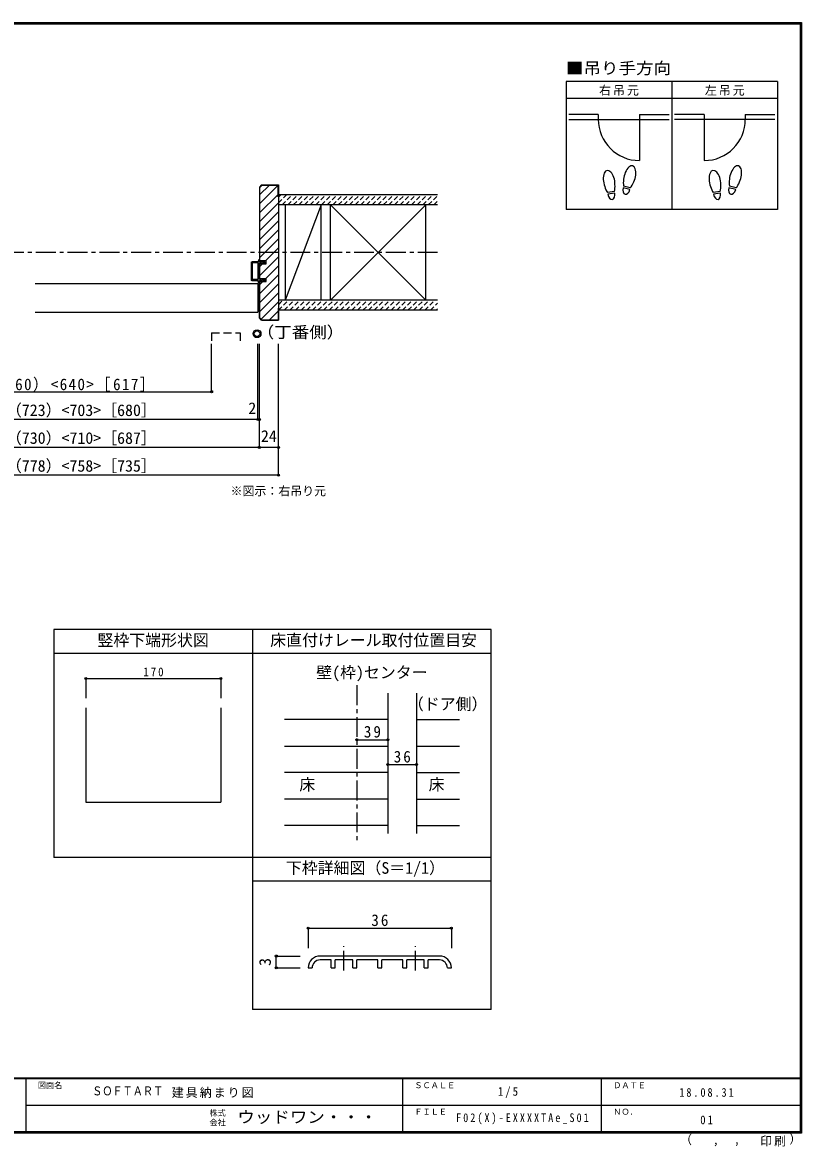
# Model space of a CAD drawing. Units: millimetres, scale not verified, with parts at other scales. Extents: x -973 to 977, y -718 to 696.
# Drawn here: x -3 to 977, y -718 to 696 of the extents above; entities that cross this region are included whole.
import ezdxf
from ezdxf.enums import TextEntityAlignment as Align

# ---------------------------------------------------------------- set-up
doc = ezdxf.new("R2010")
doc.units = ezdxf.units.MM
doc.header["$LTSCALE"] = 5
doc.header["$PDMODE"] = 32
doc.header["$PDSIZE"] = 2.5
for name, pattern in [('CHAIN1', [8, 5, -1, 1, -1]), ('DASHED1', [1.8, 1.2, -0.6]), ('DASHED2', [3, 2, -1])]:
    doc.linetypes.add(name, pattern=pattern)
for name, color, linetype in [('0-0_補助線', 7, 'Continuous'), ('0-1_通り芯', 4, 'CHAIN1'), ('0-3_仕上げ', 2, 'Continuous'), ('0-4_枠', 3, 'Continuous'), ('0-6_扉', 6, 'Continuous'), ('0-7_金物', 7, 'Continuous'), ('0-8_戸当り', 3, 'Continuous'), ('0-A_文字', 3, 'Continuous'), ('0-B_寸法', 7, 'Continuous'), ('0-C_ハッチ', 4, 'DASHED1'), ('7-1_通り芯', 4, 'CHAIN1'), ('7-7_金物', 7, 'Continuous'), ('7-B_寸法', 4, 'Continuous'), ('F-0_補助線', 7, 'Continuous'), ('F-1_枠', 6, 'Continuous'), ('F-A_文字', 7, 'Continuous')]:
    doc.layers.add(name, color=color, linetype=linetype)
doc.styles.add('HGP明朝B', font='')
doc.styles.add('ＭＳ ゴシック', font='')
doc.styles.get('HGP明朝B').set_extended_font_data('HGP明朝B')
doc.styles.get('ＭＳ ゴシック').set_extended_font_data('MS Gothic')

# ---------------------------------------------------------------- blocks, each defined once
blk = doc.blocks.new('01')
at = {"layer": '0-0_補助線'}
for p, q in [((-14.5, 0.346), (-14.5, -0.449)), ((-14.3, 0.346), (-14.3, -0.449)), ((-12.045, -0.049), (-14.178, 0.444)), ((-12, 0.146), (-14.133, 0.639)), ((-11.475, 5.146), (-12.298, 4.504)), ((-12.175, 4.146), (-11.475, 4.146)), ((-12.045, -0.049), (-11.993, 0.145)), ((-11.475, 0.146), (-12, 0.146)), ((-11.475, 7.146), (-11.475, 5.146)), ((-11.475, 4.146), (-11.475, 0.146)), ((-10.68, 7.55), (-9.257, 6.508)), ((-9.375, 6.146), (-10.075, 6.146)), ((-10.075, 3.146), (-10.075, 6.146)), ((-10.075, 3.146), (-9.252, 2.504)), ((-9.375, 2.146), (-10.075, 2.146)), ((-10.075, 0.146), (-10.075, 2.146)), ((-10.075, 0.146), (10.075, 0.146)), ((10.075, 3.146), (9.252, 2.504)), ((10.68, 7.55), (9.257, 6.508)), ((9.375, 6.146), (10.075, 6.146)), ((9.375, 2.146), (10.075, 2.146)), ((10.075, 3.146), (10.075, 6.146)), ((10.075, 0.146), (10.075, 2.146)), ((11.475, 7.146), (11.475, 5.146)), ((11.475, 5.146), (12.298, 4.504)), ((12.175, 4.146), (11.475, 4.146)), ((11.475, 4.146), (11.475, 0.146)), ((11.475, 0.146), (12, 0.146)), ((12.045, -0.049), (11.993, 0.145)), ((12, 0.146), (14.133, 0.639)), ((12.045, -0.049), (14.178, 0.444)), ((14.3, 0.346), (14.3, -0.449)), ((14.5, 0.346), (14.5, -0.449)), ((-14.265, -0.741), (-12.235, -1.196)), ((-14.222, -0.546), (-12.191, -1.001)), ((-12, -1.488), (-12, -8.854)), ((-11.8, -1.488), (-11.8, -8.854)), ((-11, -9.654), (11, -9.654)), ((11, -9.854), (-11, -9.854)), ((-10.6, -1.554), (-10.6, -8.154)), ((-10.3, -1.254), (10.3, -1.254)), ((-10.3, -8.454), (10.3, -8.454)), ((10.6, -1.554), (10.6, -8.154)), ((11.8, -1.488), (11.8, -8.854)), ((12, -1.488), (12, -8.854)), ((14.222, -0.546), (12.191, -1.001)), ((14.265, -0.741), (12.235, -1.196))]:
    blk.add_line(p, q, dxfattribs=at)
for centre, radius, start, end in [((-14.2, 0.346), 0.3, 77.00048, 180), ((-14.2, 0.346), 0.1, 77.00048, 180), ((-12.175, 4.346), 0.2, 127.96957, 270), ((-10.975, 7.146), 0.5, 53.78053, 180), ((-9.375, 6.346), 0.2, 270, 53.78053), ((-9.375, 2.346), 0.2, 270, 52.03043), ((9.375, 6.346), 0.2, 126.21947, 270), ((9.375, 2.346), 0.2, 127.96957, 270), ((10.975, 7.146), 0.5, 0, 126.21947), ((12.175, 4.346), 0.2, 270, 52.03043), ((14.2, 0.346), 0.3, 0, 102.99952), ((14.2, 0.346), 0.1, 0, 102.99952), ((-14.2, -0.449), 0.3, 180, 257.3929), ((-14.2, -0.449), 0.1, 180, 257.3929), ((-12.3, -1.488), 0.3, 0, 76.0718), ((-12.3, -1.488), 0.5, 0, 76.0718), ((-11, -8.854), 1, 180, 270), ((-11, -8.854), 0.8, 180, 270), ((-10.3, -1.554), 0.3, 90, 180), ((-10.3, -8.154), 0.3, 180, 270), ((10.3, -1.554), 0.3, 0, 90), ((10.3, -8.154), 0.3, 270, 0), ((11, -8.854), 1, 270, 0), ((11, -8.854), 0.8, 270, 0), ((12.3, -1.488), 0.5, 103.9282, 180), ((12.3, -1.488), 0.3, 103.9282, 180), ((14.2, -0.449), 0.1, 282.6071, 0), ((14.2, -0.449), 0.3, 282.6071, 0)]:
    blk.add_arc(centre, radius, start, end, dxfattribs=at)

msp = doc.modelspace()

# ---------------------------------------------------------------- linework, layer by layer
at = {"layer": '0-1_通り芯'}
for p, q in [((519.153, 406.5), (-515.847, 406.5)), ((417.629, -137.667), (417.629, -334.173))]:
    msp.add_line(p, q, dxfattribs=at)
at = {"layer": '0-3_仕上げ'}
for p, q in [((519.153, 479), (319.153, 479)), ((519.153, 466.5), (319.153, 466.5)), ((519.153, 346.5), (319.153, 346.5)), ((519.153, 334), (319.153, 334))]:
    msp.add_line(p, q, dxfattribs=at)
at = {"layer": '0-3_仕上げ', "color": 3}
for p, q in [((327.653, 466.5), (327.653, 346.5)), ((372.653, 346.5), (372.653, 466.5)), ((384.537, 346.5), (384.537, 466.5)), ((504.537, 346.5), (504.537, 466.5))]:
    msp.add_line(p, q, dxfattribs=at)
at = {"layer": '0-3_仕上げ', "color": 7}
for p, q in [((372.653, 466.5), (327.653, 346.5)), ((384.537, 346.5), (504.537, 466.5)), ((384.537, 466.5), (504.537, 346.5))]:
    msp.add_line(p, q, dxfattribs=at)
at = {"layer": '0-3_仕上げ', "color": 4}
for p, q in [((456.629, -180.968), (326.653, -180.968)), ((492.629, -180.968), (546.653, -180.968)), ((326.653, -214.269), (456.629, -214.269)), ((492.629, -214.269), (546.653, -214.269)), ((456.629, -247.571), (326.653, -247.571)), ((492.629, -247.571), (546.653, -247.571)), ((456.629, -280.872), (326.653, -280.872)), ((492.629, -280.872), (546.653, -280.872)), ((456.629, -314.173), (326.653, -314.173)), ((492.629, -314.173), (546.653, -314.173))]:
    msp.add_line(p, q, dxfattribs=at)
at = {"layer": '0-4_枠'}
for p, q in [((297.982, 491.5), (295.153, 488.672)), ((295.153, 488.672), (295.153, 396)), ((298.189, 491), (295.653, 488.464)), ((295.653, 396), (295.653, 488.464)), ((297.982, 491.5), (319.153, 491.5)), ((318.653, 491), (298.189, 491)), ((318.653, 476.5), (318.653, 491)), ((319.153, 491.5), (319.153, 321.5)), ((318.653, 476.5), (319.153, 476.5)), ((295.153, 373.7), (295.153, 392.3)), ((295.153, 392.3), (303.653, 392.3)), ((295.653, 373.7), (295.653, 392.3)), ((295.153, 373.7), (303.653, 373.7)), ((295.153, 370), (303.653, 370)), ((295.153, 324.328), (295.153, 370)), ((295.653, 324.536), (295.653, 370)), ((303.653, 370), (303.653, 373.7)), ((318.653, 336.5), (318.653, 322)), ((318.653, 336.5), (319.153, 336.5)), ((297.982, 321.5), (295.153, 324.328)), ((298.189, 322), (295.653, 324.536)), ((297.982, 321.5), (319.153, 321.5)), ((298.189, 322), (318.653, 322)), ((36.653, -67.667), (36.653, -354.173)), ((286.653, -67.667), (36.653, -67.667)), ((286.653, -67.667), (286.653, -354.173)), ((286.653, -97.667), (36.653, -97.667)), ((456.629, -147.667), (456.629, -324.173)), ((492.629, -147.667), (492.629, -324.173)), ((76.869, -165.993), (76.869, -284.646)), ((246.869, -165.993), (246.869, -284.646)), ((76.869, -284.646), (246.869, -284.646)), ((286.653, -354.173), (36.653, -354.173))]:
    msp.add_line(p, q, dxfattribs=at)
at = {"layer": '0-4_枠', "color": 4}
for p, q in [((76.869, -129.06), (246.869, -129.06)), ((76.869, -129.06), (76.869, -154.06)), ((246.869, -129.06), (246.869, -154.06))]:
    msp.add_line(p, q, dxfattribs=at)
at = {"layer": '0-4_枠'}
msp.add_lwpolyline([(303.653, 392.3), (303.653, 396), (295.153, 396)], dxfattribs=at)
at = {"layer": '0-4_枠', "color": 7}
for p in [(76.869, -129.06), (246.869, -129.06)]:
    msp.add_point(p, dxfattribs=at)
at = {"layer": '0-6_扉'}
for p, q in [((13.153, 367.5), (293.153, 367.5)), ((293.153, 367.5), (293.153, 331.5)), ((13.153, 331.5), (293.153, 331.5))]:
    msp.add_line(p, q, dxfattribs=at)
at = {"layer": '0-6_扉', "linetype": 'DASHED2'}
for p, q in [((235.158, 305.408), (271.158, 305.408)), ((235.158, 305.408), (235.158, 291.5)), ((271.158, 305.408), (271.158, 291.5))]:
    msp.add_line(p, q, dxfattribs=at)
at = {"layer": '0-7_金物'}
for radius in [5, 3.5]:
    msp.add_circle((292.202, 304.457), radius, dxfattribs=at)
at = {"layer": '0-8_戸当り', "color": 2}
for p, q in [((721.239, 580.308), (684.139, 580.308)), ((721.239, 580.308), (721.239, 574.008)), ((773.039, 580.308), (810.139, 580.308)), ((773.039, 580.308), (773.039, 522.208)), ((854.239, 580.308), (817.139, 580.308)), ((854.239, 580.308), (854.239, 522.208)), ((906.039, 580.308), (943.139, 580.308)), ((906.039, 580.308), (906.039, 574.008)), ((684.139, 574.008), (810.139, 574.008)), ((943.139, 574.008), (817.139, 574.008))]:
    msp.add_line(p, q, dxfattribs=at)
at = {"layer": '0-8_戸当り'}
for p, q in [((741.457, 483.378), (732.811, 481.853)), ((741.822, 481.31), (733.175, 479.785)), ((760.924, 485.706), (752.444, 487.978)), ((761.468, 487.735), (752.987, 490.007)), ((874.457, 483.378), (865.811, 481.853)), ((874.822, 481.31), (866.175, 479.785)), ((893.924, 485.706), (885.444, 487.978)), ((894.468, 487.735), (885.987, 490.007))]:
    msp.add_line(p, q, dxfattribs=at)
at = {"layer": '0-8_戸当り', "color": 2}
for centre, start, end in [((773.039, 574.008), 180, 270), ((854.239, 574.008), 270, 0)]:
    msp.add_arc(centre, 51.8, start, end, dxfattribs=at)
at = {"layer": '0-8_戸当り'}
for centre, major_axis, ratio, start_param, end_param in [((734.795, 495.877), (-2.445, 13.867), 0.5, 4.34059143, 8.22577918), ((760.713, 501.878), (3.644, 13.601), 0.5, 4.34059143, 8.22577918), ((867.795, 495.877), (-2.445, 13.867), 0.5, 4.34059143, 8.22577918), ((893.713, 501.878), (3.644, 13.601), 0.5, 4.34059143, 8.22577918), ((760.609, 501.489), (4.416, 16.48), 0.4, 1.85063327, 2.44287679), ((760.609, 501.489), (4.416, 16.48), 0.4, 3.84030852, 4.43255203), ((893.609, 501.489), (4.416, 16.48), 0.4, 1.85063327, 2.44287679), ((893.609, 501.489), (4.416, 16.48), 0.4, 3.84030852, 4.43255203), ((734.865, 495.481), (-2.963, 16.802), 0.4, 1.85063327, 2.44287679), ((737.498, 480.548), (-1.27, 7.205), 0.6, 1.57079633, 4.71238898), ((734.865, 495.481), (-2.963, 16.802), 0.4, 3.84030852, 4.43255203), ((756.684, 486.842), (1.894, 7.067), 0.6, 1.57079633, 4.71238898), ((867.865, 495.481), (-2.963, 16.802), 0.4, 1.85063327, 2.44287679), ((870.498, 480.548), (-1.27, 7.205), 0.6, 1.57079633, 4.71238898), ((867.865, 495.481), (-2.963, 16.802), 0.4, 3.84030852, 4.43255203), ((889.684, 486.842), (1.894, 7.067), 0.6, 1.57079633, 4.71238898)]:
    msp.add_ellipse(centre, major_axis=major_axis, ratio=ratio, start_param=start_param, end_param=end_param, dxfattribs=at)
at = {"layer": '0-A_文字'}
for p, q in [((680.639, 621.667), (680.639, 460.667)), ((946.639, 621.667), (680.639, 621.667)), ((813.639, 621.667), (813.639, 460.667)), ((680.639, 600.667), (946.639, 600.667)), ((286.653, -67.667), (286.653, -545.667)), ((586.653, -67.667), (286.653, -67.667)), ((586.653, -545.667), (586.653, -67.667)), ((586.653, -97.667), (286.653, -97.667)), ((586.653, -354.173), (286.653, -354.173)), ((586.653, -384.173), (286.653, -384.173)), ((586.653, -545.667), (286.653, -545.667))]:
    msp.add_line(p, q, dxfattribs=at)
msp.add_lwpolyline([(946.639, 621.667), (946.639, 460.667), (680.639, 460.667)], dxfattribs=at)
at = {"layer": '0-B_寸法', "color": 4}
for p, q in [((235.158, 231.5), (235.158, 291.5)), ((293.153, 196.5), (293.153, 291.5)), ((295.153, 161.5), (295.153, 291.5)), ((319.153, 126.5), (319.153, 291.5)), ((-281.847, 231.5), (235.158, 231.5)), ((295.153, 196.5), (-291.847, 196.5)), ((319.153, 161.5), (-315.847, 161.5)), ((319.153, 126.5), (-315.847, 126.5)), ((417.629, -206.175), (456.629, -206.175)), ((456.629, -237.559), (492.629, -237.559))]:
    msp.add_line(p, q, dxfattribs=at)
at = {"layer": '0-B_寸法'}
for p in [(235.158, 231.5), (293.153, 196.5), (295.153, 196.5), (295.153, 161.5), (319.153, 161.5), (319.153, 126.5), (417.629, -206.175), (456.629, -206.175), (456.629, -237.559), (492.629, -237.559)]:
    msp.add_point(p, dxfattribs=at)
at = {"layer": '0-C_ハッチ', "linetype": 'Continuous'}
for p, q in [((319.153, 491.48), (295.653, 467.98)), ((307.359, 491), (295.653, 479.294)), ((318.653, 479.667), (295.653, 456.666)), ((319.153, 468.853), (295.653, 445.353)), ((319.153, 457.539), (295.653, 434.039)), ((319.153, 446.226), (295.653, 422.725)), ((319.153, 434.912), (295.653, 411.412)), ((319.153, 423.598), (295.653, 400.098)), ((319.153, 412.284), (302.869, 396)), ((319.153, 400.97), (295.653, 377.47)), ((299.169, 392.3), (295.653, 388.784)), ((319.153, 389.657), (303.196, 373.7)), ((319.153, 378.343), (295.653, 354.843)), ((299.496, 370), (295.653, 366.157)), ((319.153, 367.029), (295.653, 343.529)), ((319.153, 355.716), (295.653, 332.216)), ((319.153, 344.402), (297.47, 322.719)), ((318.653, 332.588), (308.065, 322))]:
    msp.add_line(p, q, dxfattribs=at)
at = {"layer": '0-C_ハッチ'}
for p, q in [((319.153, 476.101), (322.052, 479)), ((319.153, 469.03), (329.123, 479)), ((323.694, 466.5), (336.194, 479)), ((330.765, 466.5), (343.265, 479)), ((337.837, 466.5), (350.337, 479)), ((344.908, 466.5), (357.408, 479)), ((351.979, 466.5), (364.479, 479)), ((359.05, 466.5), (371.55, 479)), ((366.121, 466.5), (378.621, 479)), ((373.192, 466.5), (385.692, 479)), ((380.263, 466.5), (392.763, 479)), ((387.334, 466.5), (399.834, 479)), ((394.405, 466.5), (406.905, 479)), ((401.476, 466.5), (412.318, 477.341)), ((408.547, 466.5), (421.047, 479)), ((415.618, 466.5), (428.118, 479)), ((422.689, 466.5), (435.189, 479)), ((429.76, 466.5), (442.26, 479)), ((436.831, 466.5), (449.331, 479)), ((443.903, 466.5), (456.403, 479)), ((450.974, 466.5), (463.474, 479)), ((458.045, 466.5), (470.545, 479)), ((465.116, 466.5), (477.616, 479)), ((472.187, 466.5), (484.687, 479)), ((479.258, 466.5), (491.758, 479)), ((486.329, 466.5), (498.829, 479)), ((493.4, 466.5), (505.9, 479)), ((500.471, 466.5), (512.971, 479)), ((507.542, 466.5), (519.153, 478.111)), ((514.613, 466.5), (519.153, 471.04)), ((319.153, 340.893), (324.76, 346.5)), ((319.242, 333.911), (331.831, 346.5)), ((326.403, 334), (338.903, 346.5)), ((333.474, 334), (345.974, 346.5)), ((340.545, 334), (353.045, 346.5)), ((347.616, 334), (360.116, 346.5)), ((354.687, 334), (367.187, 346.5)), ((361.758, 334), (374.258, 346.5)), ((368.829, 334), (381.329, 346.5)), ((375.9, 334), (388.4, 346.5)), ((382.971, 334), (395.471, 346.5)), ((390.042, 334), (402.542, 346.5)), ((397.113, 334), (409.613, 346.5)), ((404.184, 334), (416.684, 346.5)), ((411.255, 334), (423.755, 346.5)), ((418.326, 334), (430.826, 346.5)), ((425.398, 334), (437.898, 346.5)), ((432.469, 334), (444.969, 346.5)), ((439.54, 334), (452.04, 346.5)), ((446.611, 334), (459.111, 346.5)), ((453.682, 334), (466.182, 346.5)), ((460.753, 334), (473.253, 346.5)), ((467.824, 334), (480.324, 346.5)), ((474.895, 334), (487.395, 346.5)), ((481.966, 334), (494.466, 346.5)), ((489.037, 334), (501.537, 346.5)), ((496.108, 334), (508.608, 346.5)), ((503.179, 334), (515.679, 346.5)), ((510.25, 334), (519.153, 342.903)), ((517.321, 334), (519.153, 335.832))]:
    msp.add_line(p, q, dxfattribs=at)
at = {"layer": '7-1_通り芯'}
for p, q in [((401.474, -496.531), (401.474, -466)), ((491.474, -496.531), (491.474, -466))]:
    msp.add_line(p, q, dxfattribs=at)
at = {"layer": '7-7_金物'}
for p, q in [((521.474, -478.232), (371.474, -478.232)), ((356.474, -493.232), (361.474, -493.232)), ((385.474, -483.232), (371.474, -483.232)), ((385.474, -493.232), (385.474, -483.232)), ((385.474, -493.232), (390.474, -493.232)), ((412.474, -483.232), (390.474, -483.232)), ((390.474, -493.232), (390.474, -483.232)), ((412.474, -493.232), (412.474, -483.232)), ((412.474, -493.232), (417.474, -493.232)), ((443.974, -483.232), (417.474, -483.232)), ((417.474, -493.232), (417.474, -483.232)), ((443.974, -493.232), (443.974, -483.232)), ((443.974, -493.232), (448.974, -493.232)), ((475.474, -483.232), (448.974, -483.232)), ((448.974, -493.232), (448.974, -483.232)), ((475.474, -493.232), (475.474, -483.232)), ((475.474, -493.232), (480.474, -493.232)), ((502.474, -483.232), (480.474, -483.232)), ((480.474, -493.232), (480.474, -483.232)), ((502.474, -493.232), (502.474, -483.232)), ((502.474, -493.232), (507.474, -493.232)), ((521.474, -483.232), (507.474, -483.232)), ((507.474, -493.232), (507.474, -483.232)), ((531.474, -493.232), (536.474, -493.232))]:
    msp.add_line(p, q, dxfattribs=at)
for centre, radius, start, end in [((371.474, -493.232), 15, 90, 180), ((521.474, -493.232), 15, 0, 90), ((371.474, -493.232), 10, 90, 180), ((521.474, -493.232), 10, 0, 90)]:
    msp.add_arc(centre, radius, start, end, dxfattribs=at)
at = {"layer": '7-B_寸法'}
for p, q in [((356.474, -443.232), (356.474, -468.232)), ((356.474, -443.232), (536.474, -443.232)), ((536.474, -443.232), (536.474, -468.232)), ((316.474, -478.232), (346.474, -478.232)), ((316.474, -493.232), (316.474, -478.232)), ((316.474, -493.232), (346.474, -493.232))]:
    msp.add_line(p, q, dxfattribs=at)
at = {"layer": '7-B_寸法', "color": 7}
for p in [(356.474, -443.232), (536.474, -443.232), (316.474, -478.232), (316.474, -493.232)]:
    msp.add_point(p, dxfattribs=at)
at = {"layer": 'F-1_枠'}
for p, q in [((-973.347, 695.833), (976.653, 695.833)), ((-973.347, 695), (976.653, 695)), ((-973.347, 694.167), (976.653, 694.167)), ((974.986, 695.833), (974.986, -700.833)), ((975.82, 695.833), (975.82, -700.833)), ((976.653, 695.833), (976.653, -700.833)), ((976.653, -631.667), (-973.347, -631.667)), ((976.653, -632.5), (-973.347, -632.5)), ((1.653, -632.5), (1.653, -699.167)), ((474.986, -632.5), (474.986, -699.167)), ((724.986, -632.5), (724.986, -699.167)), ((1.653, -665.833), (974.986, -665.834)), ((976.653, -699.167), (-973.347, -699.167)), ((976.653, -700), (-973.347, -700)), ((976.653, -700.833), (-973.347, -700.833))]:
    msp.add_line(p, q, dxfattribs=at)

# ---------------------------------------------------------------- block references
at = {"layer": '0-0_補助線', "xscale": -1, "rotation": 270}
msp.add_blockref('01', (295.007, 383), dxfattribs=at)

# ---------------------------------------------------------------- texts
at = {"layer": '0-4_枠', "color": 7, "style": 'ＭＳ ゴシック'}
msp.add_text('竪枠下端形状図', height=14.66, dxfattribs=at).set_placement((91.653, -92.667), align=Align.BOTTOM_LEFT)
at = {"layer": '0-4_枠', "color": 7, "insert": (149.369, -126.56), "char_height": 11, "attachment_point": 7, "style": 'ＭＳ ゴシック'}
msp.add_mtext('\\T1.38;\\W0.9;170', dxfattribs=at)
at = {"layer": '0-A_文字', "color": 7, "style": 'ＭＳ ゴシック', "width": 1.1}
for s, p in [('■吊り手方向', (680.639, 626.667)), ('（丁番側）', (291.835, 294.605))]:
    msp.add_text(s, height=14.66, dxfattribs=at).set_placement(p, align=Align.BOTTOM_LEFT)
at = {"layer": '0-A_文字', "color": 7, "style": 'ＭＳ ゴシック'}
for s, height, p in [('※図示：右吊り元', 11, (258.958, 97.739)), ('床直付けレール取付位置目安', 14.66, (308.799, -92.667)), ('壁(枠)センター', 14.66, (366.653, -133.258)), ('（ドア側）', 14.66, (481.884, -173.061)), ('床', 14.66, (345.403, -274.221)), ('床', 14.66, (507.903, -274.221)), ('下枠詳細図（S＝1/1）', 14.66, (328.557, -379.173))]:
    msp.add_text(s, height=height, dxfattribs=at).set_placement(p, align=Align.BOTTOM_LEFT)
at = {"layer": '0-A_文字', "color": 7, "char_height": 11, "attachment_point": 7, "style": 'ＭＳ ゴシック'}
for s, insert in [('\\T1.17;右吊元', (722.139, 603.667)), ('\\T1.17;左吊元', (855.139, 603.667))]:
    msp.add_mtext(s, dxfattribs=dict(at, insert=insert))
at = {"layer": '0-B_寸法', "style": 'ＭＳ ゴシック'}
for s, p in [('ＤＷ＝793（723）<703>［680］', (-113.347, 196.5)), ('2', (281.257, 199)), ('枠内＝800（730）<710>［687］', (-113.347, 161.5)), ('24', (297.153, 164)), ('枠外＝848（778）<758>［735］', (-113.347, 126.5))]:
    msp.add_text(s, height=14.66, dxfattribs=at).set_placement(p, align=Align.BOTTOM_LEFT)
at = {"layer": '0-B_寸法', "char_height": 14.66, "attachment_point": 7, "style": 'ＭＳ ゴシック'}
for s, insert in [('\\T1.18;\\W0.95;有効開口寸法＝730（660）<640>［617］', (-235.847, 231.5)), ('\\T1.27;\\W0.95;39', (426.504, -203.675)), ('\\T1.27;\\W0.95;36', (464.004, -235.059))]:
    msp.add_mtext(s, dxfattribs=dict(at, insert=insert))
at = {"layer": '7-B_寸法', "color": 7, "style": 'ＭＳ ゴシック'}
msp.add_text('3', height=14.66, rotation=90, dxfattribs=at).set_placement((313.974, -490.732), align=Align.BOTTOM_LEFT)
at = {"layer": '7-B_寸法', "color": 7, "insert": (435.849, -440.732), "char_height": 14.66, "attachment_point": 7, "style": 'ＭＳ ゴシック'}
msp.add_mtext('\\T1.27;\\W0.95;36', dxfattribs=at)
at = {"layer": 'F-0_補助線', "style": 'HGP明朝B', "width": 0.85}
msp.add_text('ＳＯＦＴＡＲＴ', height=11, dxfattribs=at).set_placement((84.986, -656.798), align=Align.BOTTOM_LEFT)
at = {"layer": 'F-0_補助線', "insert": (185.035, -656.798), "char_height": 11, "attachment_point": 7, "style": 'ＭＳ ゴシック'}
msp.add_mtext('\\T1.17;建具納まり図', dxfattribs=at)
at = {"layer": 'F-A_文字', "style": 'ＭＳ ゴシック'}
for s, height, p in [('図面名', 7.331, (16.653, -646.667)), ('ＳＣＡＬＥ', 7.331, (489.986, -646.667)), ('ＤＡＴＥ', 7.331, (739.986, -646.667)), ('株式', 7.331, (232.486, -681.5)), ('ＦＩＬＥ', 7.331, (489.986, -680)), ('ＮＯ．', 7.331, (739.986, -680.001)), ('会社', 7.331, (232.486, -693.5)), ('（', 11, (823.992, -718.052)), ('）', 11, (961.387, -717.355)), (',', 11, (865.199, -718.052)), (',', 11, (891.686, -717.588))]:
    msp.add_text(s, height=height, dxfattribs=at).set_placement(p, align=Align.BOTTOM_LEFT)
at = {"layer": 'F-A_文字', "style": 'ＭＳ ゴシック', "width": 1.1}
msp.add_text('ウッドワン・・・', height=14.66, dxfattribs=at).set_placement((267.486, -692.5), align=Align.BOTTOM_LEFT)
at = {"layer": 'F-A_文字', "char_height": 11, "attachment_point": 7, "style": 'ＭＳ ゴシック'}
for s, insert in [('\\T1.38;\\W0.9;1/5', (594.986, -656.667)), ('\\T1.39;\\W0.85;18.08.31', (823.111, -655.417)), ('\\T1.4;\\W0.85;F02(X)-EXXXXTAe_S01', (542.486, -690.001)), ('\\T1.36;\\W0.9;01', (849.361, -690.001)), ('\\T1.17;印刷', (924.678, -717.82))]:
    msp.add_mtext(s, dxfattribs=dict(at, insert=insert))

doc.saveas('drawing.dxf')
